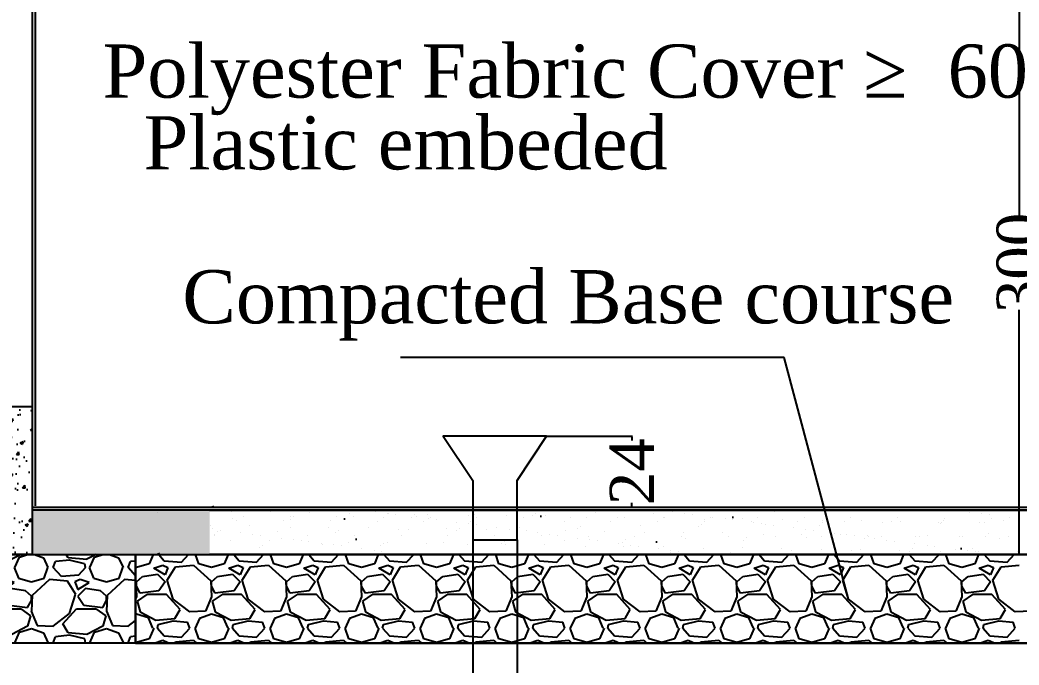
# Model space of a CAD drawing. Header units: centimetres. Extents: x 19229 to 51025, y 9487 to 24710.
# Drawn here: x 25664.7 to 26002.8, y 10791.5 to 11009.7 of the extents above; entities that cross this region are included whole.
import ezdxf

# ---------------------------------------------------------------- set-up
doc = ezdxf.new("R2010")
doc.units = ezdxf.units.CM
doc.layers.get('0').update_dxf_attribs({"linetype": 'CONTINUOUS'})
doc.layers.get('DEFPOINTS').update_dxf_attribs({"linetype": 'CONTINUOUS'})
doc.styles.add('style2', font='times.ttf', dxfattribs={"height": 15})
doc.styles.add('style3', font='times.ttf', dxfattribs={"height": 25})
doc.dimstyles.get("Standard").update_dxf_attribs({"dimtxt": 15, "dimasz": 0.18, "dimexe": 0.18, "dimexo": 0.0625, "dimgap": 0.09, "dimtad": 0, "dimdec": 0, "dimzin": 0, "dimdsep": 46, "dimtxsty": 'style2', "dimcen": 0.09, "dimadec": 0, "dimazin": 0, "dimtfac": 1, "dimtdec": 0, "dimtofl": 0, "dimtmove": 0, "dimatfit": 3, "dimfxl": 1, "dimtolj": 1, "dimtzin": 0, "dimarcsym": 0})
pattern_1 = [(37.5, (3570.38, 1228.156), (-1.60003, 48.941324), [0, -38.608, 0, -43.18, 0, -41.275]), (7.5, (3570.38, 1228.156), (44.95233, 71.68251), [0, -20.828, 0, -34.798, 0, -13.335]), (327.5, (3539.136, 1228.156), (79.09924, 0.14372), [0, -12.7, 0, -45.72, 0, -59.69]), (317.5, (3539.136, 1228.156), (76.35565, 22.29293), [0, -6.35, 0, -29.972, 0, -34.29])]

# ---------------------------------------------------------------- blocks, each defined once
blk = doc.blocks.new('*D49')
at = {"color": 0, "lineweight": -2, "transparency": 16777216}
for p, q in [((25842.98, 10868.91), (25871.96, 10868.91)), ((25871.78, 10868.73), (25871.78, 10867.45)), ((25842.98, 10844.91), (25871.96, 10844.91)), ((25871.78, 10845.09), (25871.78, 10846.36))]:
    blk.add_line(p, q, dxfattribs=at)
at = {"color": 0, "transparency": 16777216}
for points in [[(25871.75, 10868.73), (25871.81, 10868.73), (25871.78, 10868.91)], [(25871.75, 10845.09), (25871.81, 10845.09), (25871.78, 10844.91)]]:
    blk.add_solid(points, dxfattribs=at)
at = {"layer": 'DEFPOINTS', "color": 0, "transparency": 16777216}
for p in [(25842.92, 10868.91), (25842.92, 10844.91), (25871.78, 10844.91)]:
    blk.add_point(p, dxfattribs=at)
at = {"color": 0, "transparency": 16777216, "insert": (25871.78, 10856.91), "char_height": 15, "attachment_point": 5, "rotation": 90, "style": 'style2'}
blk.add_mtext('\\A1;24', dxfattribs=at)
blk = doc.blocks.new('*D54')
at = {"color": 0, "lineweight": -2, "ltscale": 20}
for p, q in [((26016.8, 11128.91), (26002.67, 11128.91)), ((26002.85, 11128.73), (26002.85, 10943.36)), ((26002.85, 10829.09), (26002.85, 10911.65)), ((25972.68, 10828.91), (26003.03, 10828.91))]:
    blk.add_line(p, q, dxfattribs=at)
at = {"color": 0, "ltscale": 20}
for points in [[(26002.82, 11128.73), (26002.88, 11128.73), (26002.85, 11128.91)], [(26002.82, 10829.09), (26002.88, 10829.09), (26002.85, 10828.91)]]:
    blk.add_solid(points, dxfattribs=at)
at = {"layer": 'DEFPOINTS', "color": 0, "ltscale": 20}
for p in [(26002.85, 11128.91), (26016.86, 11128.91), (25972.62, 10828.91)]:
    blk.add_point(p, dxfattribs=at)
at = {"color": 0, "ltscale": 20, "insert": (26002.85, 10927.51), "char_height": 15, "attachment_point": 5, "rotation": 90, "style": 'style2'}
blk.add_mtext('\\A1;300', dxfattribs=at)

msp = doc.modelspace()

# ---------------------------------------------------------------- hatches: boundary and pattern name
at = {"ltscale": 500}
h = msp.add_hatch(dxfattribs=at)
h.set_pattern_fill('CONCRETE_C', scale=1.5, pattern_type=2)
h.set_pattern_definition([(50, (5233.612, 994.315), (10.7589027, -0.941282), [1.125, -12.375]), (355, (5233.612, 994.315), (-2.08127, 11.282882), [0.9, -9.9]), (100.4514, (5234.509, 994.237), (8.6776407, 10.341593), [0.956103, -10.5171317]), (46.1842, (5233.612, 997.315), (16.008616, -2.482785), [1.6875, -18.5625]), (96.6356, (5234.946, 997.108), (14.019941, 14.611768), [1.434154, -15.775695]), (351.1842, (5233.612, 997.315), (14.019929, 14.611779), [1.35, -14.85]), (21, (5235.112, 996.565), (8.9536058, -6.0392834), [1.125, -12.375]), (326, (5235.112, 996.565), (3.64973, 10.8772507), [0.9, -9.9]), (71.4514, (5235.858, 996.062), (12.6033394, 4.8379575), [0.956103, -10.5171317]), (37.5, (5233.612, 994.3153), (0.1823978, 4.9934078), [0, -9.78, 0, -10.05, 0, -9.9375]), (7.5, (5233.612, 994.315), (3.946043, 5.9161757), [0, -5.73, 0, -9.555, 0, -3.7875]), (327.5, (5230.267, 994.3153), (8.00733654, -0.3383231), [0, -3.75, 0, -11.7, 0, -15.525]), (317.5, (5228.767, 994.315), (8.7477925, 1.5015747), [0, -4.875, 0, -7.77, 0, -11.025])])
h.paths.add_polyline_path([(25643.85, 10878.97), (25668.85, 10878.97), (25668.85, 10828.97), (25643.85, 10828.97)])
at = {"ltscale": 20}
h = msp.add_hatch(dxfattribs=at)
h.set_pattern_fill('AR-SAND', scale=0.2, style=0)
h.paths.add_polyline_path([(25668.83, 10828.97), (25728.83, 10828.97), (25728.83, 10843.91), (25668.83, 10843.91)])
h.paths.add_polyline_path([(26608.86, 10828.91), (26668.86, 10828.91), (26668.86, 10843.91), (26608.86, 10843.91)])
h = msp.add_hatch()
h.set_pattern_fill('AR-SAND')
h.set_pattern_definition(pattern_1)
h.paths.add_polyline_path([(25728.83, 10843.91), (26127.73, 10843.91), (26127.73, 10833.91), (26127.73, 10828.91), (25728.83, 10828.91)])
h = msp.add_hatch()
h.set_pattern_fill('AR-SAND')
h.set_pattern_definition(pattern_1)
h.paths.add_polyline_path([(25728.83, 10843.91), (26127.73, 10843.91), (26127.73, 10833.91), (26127.73, 10828.91), (25728.83, 10828.91)])
h = msp.add_hatch()
h.set_pattern_fill('GRAVEL')
h.set_pattern_definition([(228.0127875, (3588.6661, 105.5172), (-203.20000002, -228.59999999), [3.417214, -338.304836]), (184.969741, (3586.3801, 102.9772), (304.79999988, 25.400001447), [5.864047, -580.54049]), (132.510447, (3580.5381, 102.4692), (254.00000011, -279.3999999), [4.134815, -409.347228]), (267.273689, (3570.6321, 96.1192), (25.400000053, 508), [5.340045, -528.664374]), (292.833654, (3570.3781, 90.7852), (-127.00000001, 304.799999996), [5.236337, -518.398077]), (357.273689, (3572.4101, 85.9592), (-508, 25.400000053), [5.340045, -528.664374]), (37.6942405, (3577.7441, 85.7052), (-330.199999985, -254.00000002), [7.061937, -699.131153]), (72.2553284, (3583.3321, 90.0232), (177.800000048, 558.799999985), [6.667195, -660.052566]), (121.4295656, (3585.3641, 96.3732), (-203.20000003, 330.19999998), [5.35813, -530.455457]), (175.236358, (3582.57, 100.9452), (279.4, -25.40000004), [6.117133, -299.73937]), (222.3974378, (3576.4741, 101.4532), (-304.79999999, -279.40000001), [7.91078, -783.167725]), (138.814075, (3595.778, 95.8652), (-177.8, 152.40000001), [2.700045, -267.305658]), (171.4692344, (3593.7461, 97.6432), (330.20000001, -50.79999994), [5.13682, -508.54639]), (225, (3588.666, 98.405), (-4e-15, -25.4), [3.592093, -32.32893]), (203.19859, (3586.888, 101.4532), (127, 50.8), [1.934413, -191.506224]), (291.80141, (3585.11, 100.691), (-25.4, 76.2), [2.735656, -134.04753]), (30.963757, (3586.126, 98.151), (76.2, 50.8), [4.443197, -143.662982]), (161.56505, (3589.936, 100.437), (50.8, -25.4), [3.212871, -77.10898]), (16.3895403, (3570.3781, 100.6912), (254, 76.2), [4.50088, -445.588267]), (70.346176, (3574.6961, 101.9612), (-101.60000001, -279.4), [3.77599, -373.822157]), (293.19859, (3589.936, 105.5172), (-50.8, 127), [3.8688, -189.571836]), (343.61046, (3591.4601, 101.9612), (-254.000000005, 76.19999998), [4.50088, -445.588267]), (339.443955, (3570.378, 84.9432), (-127, 50.8), [4.340352, -212.677343]), (294.775141, (3574.4421, 83.4192), (-127.00000015, 279.39999993), [3.63672, -360.035934]), (66.80141, (3590.19, 80.1172), (50.8, 127), [3.8688, -189.571836]), (17.3540246, (3591.7141, 83.6732), (-330.19999999, -101.60000002), [4.257827, -421.52376]), (69.443955, (3577.744, 80.1172), (-50.8, -127), [2.170176, -214.84752]), (101.309932, (3588.666, 80.117), (-25.4, 101.6), [1.295146, -128.21995]), (165.963757, (3588.412, 81.387), (76.2, -25.4), [5.236337, -99.490546]), (186.009006, (3583.3321, 82.6572), (254, 25.40000001), [4.85267, -480.413649]), (303.690068, (3586.126, 95.865), (-25.4, 50.8), [3.66324, -87.917764]), (353.1572266, (3588.1581, 92.8172), (431.800000003, -50.799999977), [6.395568, -633.16009]), (60.945396, (3594.508, 92.0552), (-101.6, -177.8), [2.615082, -258.893923]), (90, (3595.778, 94.34), (-25.4, 25.4), [1.524, -23.876]), (120.256437, (3582.8241, 83.4192), (101.59999999, -177.80000001), [3.52867, -349.339408]), (48.0127875, (3581.0461, 86.4672), (203.20000002, 228.59999999), [6.83443, -334.887622]), (0, (3585.618, 91.547), (25.4, 25.4), [6.604, -18.796]), (325.3048465, (3592.2221, 91.5472), (254.0000001, -177.79999986), [4.016096, -397.593167]), (254.054604, (3595.524, 89.2612), (-25.4, -101.6), [3.69829, -181.2165]), (207.6459754, (3594.5081, 85.7052), (-482.60000002, -253.999999966), [6.02145, -596.124644]), (175.4260787, (3589.1741, 82.9112), (-330.2, 25.4), [6.370295, -630.658465])])
h.paths.add_polyline_path([(25603.83, 10828.91), (25703.83, 10828.91), (25703.83, 10798.91), (25603.83, 10798.91)])

# ---------------------------------------------------------------- linework, layer by layer
at = {"color": 7}
for p, q in [((25668.83, 11163.11), (25668.83, 10828.91)), ((25669.83, 11163.13), (25669.83, 10845.41)), ((25668.83, 10844.91), (26168.85, 10844.91)), ((25711.31, 10844.76), (25711.31, 10844.76)), ((26168.85, 10843.91), (25668.83, 10843.91)), ((25711.37, 10843.15), (25711.37, 10843.15)), ((25728.83, 10843.91), (26168.85, 10843.91)), ((25728.83, 10843.91), (26168.85, 10843.91)), ((25736.34, 10843.29), (25736.34, 10843.29)), ((25736.57, 10841.21), (25736.57, 10841.21)), ((25740.26, 10841.68), (25740.26, 10841.68)), ((25749.33, 10843.35), (25749.33, 10843.35)), ((25756.08, 10841.65), (25756.08, 10841.65)), ((25756.26, 10840.81), (25756.26, 10840.81)), ((25757.19, 10841.66), (25757.19, 10841.66)), ((25762.63, 10843.19), (25762.63, 10843.19)), ((25771.9, 10841.62), (25771.9, 10841.62)), ((25776.35, 10842.69), (25776.35, 10842.69)), ((25777.52, 10841.84), (25777.52, 10841.84)), ((25785.11, 10843.42), (25785.11, 10843.42)), ((25787.72, 10841.59), (25787.72, 10841.59)), ((25789.24, 10842.87), (25789.24, 10842.87)), ((25789.35, 10842.75), (25789.35, 10842.75)), ((25791.88, 10842.52), (25791.88, 10842.52)), ((25797.21, 10841.43), (25797.21, 10841.43)), ((25798.15, 10842.29), (25798.15, 10842.29)), ((25798.78, 10841.62), (25798.78, 10841.62)), ((25802.64, 10842.58), (25802.64, 10842.58)), ((25802.91, 10841.07), (25802.91, 10841.07)), ((25803.54, 10841.56), (25803.54, 10841.56)), ((25805.56, 10840.72), (25805.56, 10840.72)), ((25816.36, 10842.09), (25816.36, 10842.09)), ((25818.47, 10842.46), (25818.47, 10842.46)), ((25819.36, 10841.54), (25819.36, 10841.54)), ((25829.36, 10842.15), (25829.36, 10842.15)), ((25835.18, 10841.51), (25835.18, 10841.51)), ((25838.16, 10842.05), (25838.16, 10842.05)), ((25839.1, 10842.91), (25839.1, 10842.91)), ((25842.66, 10841.98), (25842.66, 10841.98)), ((25851, 10841.48), (25851, 10841.48)), ((25856.38, 10841.49), (25856.38, 10841.49)), ((25859.43, 10843.09), (25859.43, 10843.09)), ((25866.82, 10841.45), (25866.82, 10841.45)), ((25869.37, 10841.55), (25869.37, 10841.55)), ((25879.12, 10842.68), (25879.12, 10842.68)), ((25880.06, 10843.53), (25880.06, 10843.53)), ((25882.64, 10841.42), (25882.64, 10841.42)), ((25882.67, 10841.38), (25882.67, 10841.38)), ((25885.51, 10843.35), (25885.51, 10843.35)), ((25889.64, 10842.81), (25889.64, 10842.81)), ((25892.29, 10842.46), (25892.29, 10842.46)), ((25896.39, 10840.89), (25896.39, 10840.89)), ((25898.46, 10841.39), (25898.46, 10841.39)), ((25899.19, 10841.55), (25899.19, 10841.55)), ((25900.38, 10843.71), (25900.38, 10843.71)), ((25903.32, 10841.01), (25903.32, 10841.01)), ((25905.96, 10840.66), (25905.96, 10840.66)), ((25909.38, 10840.95), (25909.38, 10840.95)), ((25914.28, 10841.36), (25914.28, 10841.36)), ((25920.07, 10843.3), (25920.07, 10843.3)), ((25922.68, 10840.78), (25922.68, 10840.78)), ((25930.1, 10841.33), (25930.1, 10841.33)), ((25945.92, 10841.31), (25945.92, 10841.31)), ((25961.74, 10841.28), (25961.74, 10841.28)), ((25977.56, 10841.25), (25977.56, 10841.25)), ((25985.91, 10843.28), (25985.91, 10843.28)), ((25990.04, 10842.74), (25990.04, 10842.74)), ((25992.69, 10842.39), (25992.69, 10842.39)), ((25993.38, 10841.22), (25993.38, 10841.22)), ((25999.59, 10841.48), (25999.59, 10841.48)), ((25729.17, 10838.76), (25729.17, 10838.76)), ((25729.86, 10837.54), (25729.86, 10837.54)), ((25732.5, 10837.19), (25732.5, 10837.19)), ((25738.12, 10840.31), (25738.12, 10840.31)), ((25742.46, 10838.59), (25742.46, 10838.59)), ((25753.94, 10840.29), (25753.94, 10840.29)), ((25756.18, 10838.1), (25756.18, 10838.1)), ((25769.18, 10838.16), (25769.18, 10838.16)), ((25769.76, 10840.26), (25769.76, 10840.26)), ((25772.46, 10837.2), (25772.46, 10837.2)), ((25782.48, 10837.99), (25782.48, 10837.99)), ((25785.58, 10840.23), (25785.58, 10840.23)), ((25792.79, 10837.38), (25792.79, 10837.38)), ((25796.2, 10837.5), (25796.2, 10837.5)), ((25801.4, 10840.2), (25801.4, 10840.2)), ((25809.19, 10837.56), (25809.19, 10837.56)), ((25812.46, 10839.82), (25812.46, 10839.82)), ((25813.42, 10837.83), (25813.42, 10837.83)), ((25816.59, 10839.27), (25816.59, 10839.27)), ((25817.22, 10840.17), (25817.22, 10840.17)), ((25819.23, 10838.92), (25819.23, 10838.92)), ((25822.49, 10837.39), (25822.49, 10837.39)), ((25826.13, 10838.01), (25826.13, 10838.01)), ((25830.26, 10837.47), (25830.26, 10837.47)), ((25833.04, 10840.14), (25833.04, 10840.14)), ((25833.75, 10838), (25833.75, 10838)), ((25848.86, 10840.11), (25848.86, 10840.11)), ((25853.44, 10837.59), (25853.44, 10837.59)), ((25854.37, 10838.45), (25854.37, 10838.45)), ((25864.68, 10840.08), (25864.68, 10840.08)), ((25874.7, 10838.63), (25874.7, 10838.63)), ((25880.5, 10840.06), (25880.5, 10840.06)), ((25894.39, 10838.22), (25894.39, 10838.22)), ((25895.33, 10839.08), (25895.33, 10839.08)), ((25896.31, 10840.03), (25896.31, 10840.03)), ((25912.13, 10840), (25912.13, 10840)), ((25912.86, 10839.75), (25912.86, 10839.75)), ((25915.65, 10839.25), (25915.65, 10839.25)), ((25916.99, 10839.21), (25916.99, 10839.21)), ((25919.63, 10838.86), (25919.63, 10838.86)), ((25926.53, 10837.95), (25926.53, 10837.95)), ((25927.95, 10839.97), (25927.95, 10839.97)), ((25930.66, 10837.41), (25930.66, 10837.41)), ((25935.34, 10838.84), (25935.34, 10838.84)), ((25936.28, 10839.7), (25936.28, 10839.7)), ((25936.4, 10840.28), (25936.4, 10840.28)), ((25943.77, 10839.94), (25943.77, 10839.94)), ((25949.4, 10840.35), (25949.4, 10840.35)), ((25956.61, 10839.87), (25956.61, 10839.87)), ((25959.59, 10839.91), (25959.59, 10839.91)), ((25962.69, 10840.18), (25962.69, 10840.18)), ((25975.41, 10839.88), (25975.41, 10839.88)), ((25976.3, 10839.47), (25976.3, 10839.47)), ((25976.42, 10839.68), (25976.42, 10839.68)), ((25977.24, 10840.32), (25977.24, 10840.32)), ((25989.41, 10839.75), (25989.41, 10839.75)), ((25991.23, 10839.85), (25991.23, 10839.85)), ((25997.56, 10840.5), (25997.56, 10840.5)), ((26002.71, 10839.58), (26002.71, 10839.58)), ((25730.4, 10835.4), (25730.4, 10835.4)), ((25730.57, 10835.72), (25730.57, 10835.72)), ((25731.51, 10836.58), (25731.51, 10836.58)), ((25739.4, 10836.28), (25739.4, 10836.28)), ((25743.53, 10835.74), (25743.53, 10835.74)), ((25746.18, 10835.39), (25746.18, 10835.39)), ((25746.22, 10835.37), (25746.22, 10835.37)), ((25751.84, 10836.76), (25751.84, 10836.76)), ((25753.08, 10834.48), (25753.08, 10834.48)), ((25757.21, 10833.94), (25757.21, 10833.94)), ((25762.04, 10835.34), (25762.04, 10835.34)), ((25771.53, 10836.35), (25771.53, 10836.35)), ((25777.86, 10835.32), (25777.86, 10835.32)), ((25793.68, 10835.29), (25793.68, 10835.29)), ((25809.5, 10835.26), (25809.5, 10835.26)), ((25812.48, 10836.97), (25812.48, 10836.97)), ((25817.92, 10833.91), (25817.92, 10778.91)), ((25825.32, 10835.23), (25825.32, 10835.23)), ((25832.91, 10837.12), (25832.91, 10837.12)), ((25832.92, 10833.91), (25832.92, 10763.91)), ((25836.21, 10836.89), (25836.21, 10836.89)), ((25839.81, 10836.21), (25839.81, 10836.21)), ((25841.14, 10835.2), (25841.14, 10835.2)), ((25843.94, 10835.67), (25843.94, 10835.67)), ((25846.58, 10835.32), (25846.58, 10835.32)), ((25849.2, 10836.96), (25849.2, 10836.96)), ((25853.48, 10834.41), (25853.48, 10834.41)), ((25856.96, 10835.17), (25856.96, 10835.17)), ((25857.61, 10833.87), (25857.61, 10833.87)), ((25862.5, 10836.79), (25862.5, 10836.79)), ((25869.64, 10833.99), (25869.64, 10833.99)), ((25872.78, 10835.14), (25872.78, 10835.14)), ((25876.22, 10836.29), (25876.22, 10836.29)), ((25888.6, 10835.11), (25888.6, 10835.11)), ((25889.22, 10836.36), (25889.22, 10836.36)), ((25889.97, 10834.17), (25889.97, 10834.17)), ((25902.52, 10836.19), (25902.52, 10836.19)), ((25904.42, 10835.09), (25904.42, 10835.09)), ((25910.6, 10834.62), (25910.6, 10834.62)), ((25916.24, 10835.69), (25916.24, 10835.69)), ((25920.24, 10835.06), (25920.24, 10835.06)), ((25929.23, 10835.75), (25929.23, 10835.75)), ((25930.93, 10834.79), (25930.93, 10834.79)), ((25933.31, 10837.06), (25933.31, 10837.06)), ((25936.06, 10835.03), (25936.06, 10835.03)), ((25940.21, 10836.15), (25940.21, 10836.15)), ((25942.53, 10835.58), (25942.53, 10835.58)), ((25944.34, 10835.61), (25944.34, 10835.61)), ((25946.98, 10835.26), (25946.98, 10835.26)), ((25950.62, 10834.38), (25950.62, 10834.38)), ((25951.55, 10835.24), (25951.55, 10835.24)), ((25951.88, 10835), (25951.88, 10835)), ((25953.88, 10834.35), (25953.88, 10834.35)), ((25956.25, 10835.09), (25956.25, 10835.09)), ((25958.01, 10833.81), (25958.01, 10833.81)), ((25967.7, 10834.97), (25967.7, 10834.97)), ((25969.24, 10835.15), (25969.24, 10835.15)), ((25971.88, 10835.42), (25971.88, 10835.42)), ((25982.54, 10834.98), (25982.54, 10834.98)), ((25983.52, 10834.94), (25983.52, 10834.94)), ((25991.57, 10835.01), (25991.57, 10835.01)), ((25992.51, 10835.86), (25992.51, 10835.86)), ((25996.26, 10834.49), (25996.26, 10834.49)), ((25999.34, 10834.91), (25999.34, 10834.91)), ((25736.02, 10833.5), (25736.02, 10833.5)), ((25745.84, 10831.26), (25745.84, 10831.26)), ((25746.78, 10832.12), (25746.78, 10832.12)), ((25749.01, 10833.57), (25749.01, 10833.57)), ((25759.85, 10833.59), (25759.85, 10833.59)), ((25762.31, 10833.4), (25762.31, 10833.4)), ((25766.75, 10832.68), (25766.75, 10832.68)), ((25767.11, 10832.3), (25767.11, 10832.3)), ((25770.88, 10832.14), (25770.88, 10832.14)), ((25773.52, 10831.79), (25773.52, 10831.79)), ((25776.03, 10832.9), (25776.03, 10832.9)), ((25780.42, 10830.88), (25780.42, 10830.88)), ((25786.8, 10831.89), (25786.8, 10831.89)), ((25787.73, 10832.75), (25787.73, 10832.75)), ((25789.03, 10832.97), (25789.03, 10832.97)), ((25802.32, 10832.8), (25802.32, 10832.8)), ((25808.06, 10832.92), (25808.06, 10832.92)), ((25816.04, 10832.3), (25816.04, 10832.3)), ((25827.75, 10832.51), (25827.75, 10832.51)), ((25828.69, 10833.37), (25828.69, 10833.37)), ((25829.04, 10832.36), (25829.04, 10832.36)), ((25842.34, 10832.19), (25842.34, 10832.19)), ((25849.02, 10833.54), (25849.02, 10833.54)), ((25856.06, 10831.7), (25856.06, 10831.7)), ((25860.25, 10833.52), (25860.25, 10833.52)), ((25867.15, 10832.61), (25867.15, 10832.61)), ((25868.71, 10833.14), (25868.71, 10833.14)), ((25869.05, 10831.76), (25869.05, 10831.76)), ((25871.28, 10832.07), (25871.28, 10832.07)), ((25873.93, 10831.72), (25873.93, 10831.72)), ((25880.83, 10830.81), (25880.83, 10830.81)), ((25882.35, 10831.59), (25882.35, 10831.59)), ((25896.07, 10831.1), (25896.07, 10831.1)), ((25909.06, 10831.16), (25909.06, 10831.16)), ((25909.66, 10833.76), (25909.66, 10833.76)), ((25922.36, 10830.99), (25922.36, 10830.99)), ((25936.08, 10830.5), (25936.08, 10830.5)), ((25949.08, 10830.56), (25949.08, 10830.56)), ((25960.66, 10833.46), (25960.66, 10833.46)), ((25966.82, 10830.78), (25966.82, 10830.78)), ((25967.56, 10832.55), (25967.56, 10832.55)), ((25971.69, 10832), (25971.69, 10832)), ((25974.33, 10831.66), (25974.33, 10831.66)), ((25981.23, 10830.75), (25981.23, 10830.75)), ((25987.15, 10830.96), (25987.15, 10830.96)), ((25703.83, 10828.91), (26168.85, 10828.91)), ((25703.83, 10828.91), (25703.83, 10798.91)), ((25709.76, 10828.91), (25708.43, 10825.8)), ((25711.52, 10828.91), (25711.6, 10829.36)), ((25711.94, 10828.91), (25711.56, 10829.36)), ((25711.63, 10828.91), (25713.51, 10826.82)), ((25719.35, 10826.31), (25721.74, 10828.91)), ((25725.2, 10825.8), (25724.09, 10828.91)), ((25724.46, 10828.94), (25724.46, 10828.94)), ((26168.85, 10828.91), (25728.83, 10828.91)), ((25728.83, 10828.91), (26168.85, 10828.91)), ((25728.85, 10828.97), (25728.85, 10828.97)), ((25735.16, 10828.91), (25733.83, 10825.8)), ((25736.16, 10828.96), (25736.16, 10828.96)), ((25737.03, 10828.91), (25738.91, 10826.82)), ((25744.75, 10826.31), (25747.14, 10828.91)), ((25750.6, 10825.8), (25749.49, 10828.91)), ((25751.98, 10828.93), (25751.98, 10828.93)), ((25760.56, 10828.91), (25759.23, 10825.8)), ((25762.43, 10828.91), (25764.31, 10826.82)), ((25770.15, 10826.31), (25772.54, 10828.91)), ((25776, 10825.8), (25774.89, 10828.91)), ((25784.55, 10830.34), (25784.55, 10830.34)), ((25785.96, 10828.91), (25784.63, 10825.8)), ((25787.2, 10829.99), (25787.2, 10829.99)), ((25787.83, 10828.91), (25789.71, 10826.82)), ((25794.1, 10829.08), (25794.1, 10829.08)), ((25795.55, 10826.31), (25797.94, 10828.91)), ((25801.4, 10825.8), (25800.29, 10828.91)), ((25811.36, 10828.91), (25810.03, 10825.8)), ((25813.23, 10828.91), (25815.11, 10826.82)), ((25820.95, 10826.31), (25823.34, 10828.91)), ((25826.8, 10825.8), (25825.69, 10828.91)), ((25836.76, 10828.91), (25835.43, 10825.8)), ((25838.63, 10828.91), (25840.51, 10826.82)), ((25843.96, 10828.91), (25843.96, 10828.91)), ((25846.35, 10826.31), (25848.74, 10828.91)), ((25852.2, 10825.8), (25851.09, 10828.91)), ((25862.16, 10828.91), (25860.83, 10825.8)), ((25864.03, 10828.91), (25865.91, 10826.82)), ((25864.29, 10829.09), (25864.29, 10829.09)), ((25871.75, 10826.31), (25874.14, 10828.91)), ((25877.6, 10825.8), (25876.49, 10828.91)), ((25884.91, 10829.53), (25884.91, 10829.53)), ((25884.96, 10830.27), (25884.96, 10830.27)), ((25887.56, 10828.91), (25886.23, 10825.8)), ((25887.6, 10829.92), (25887.6, 10829.92)), ((25889.43, 10828.91), (25891.31, 10826.82)), ((25894.5, 10829.01), (25894.5, 10829.01)), ((25897.15, 10826.31), (25899.54, 10828.91)), ((25903, 10825.8), (25901.89, 10828.91)), ((25905.24, 10829.71), (25905.24, 10829.71)), ((25912.96, 10828.91), (25911.63, 10825.8)), ((25914.83, 10828.91), (25916.71, 10826.82)), ((25922.55, 10826.31), (25924.94, 10828.91)), ((25924.93, 10829.3), (25924.93, 10829.3)), ((25925.87, 10830.16), (25925.87, 10830.16)), ((25928.4, 10825.8), (25927.29, 10828.91)), ((25938.36, 10828.91), (25937.03, 10825.8)), ((25940.23, 10828.91), (25942.11, 10826.82)), ((25946.2, 10830.33), (25946.2, 10830.33)), ((25947.95, 10826.31), (25950.34, 10828.91)), ((25953.8, 10825.8), (25952.69, 10828.91)), ((25962.37, 10830.39), (25962.37, 10830.39)), ((25963.76, 10828.91), (25962.43, 10825.8)), ((25965.63, 10828.91), (25967.51, 10826.82)), ((25965.89, 10829.92), (25965.89, 10829.92)), ((25973.35, 10826.31), (25975.74, 10828.91)), ((25976.1, 10829.89), (25976.1, 10829.89)), ((25979.2, 10825.8), (25978.09, 10828.91)), ((25985.36, 10830.2), (25985.36, 10830.2)), ((25989.16, 10828.91), (25987.83, 10825.8)), ((25988.01, 10829.86), (25988.01, 10829.86)), ((25989.09, 10829.96), (25989.09, 10829.96)), ((25991.03, 10828.91), (25992.91, 10826.82)), ((25994.91, 10828.95), (25994.91, 10828.95)), ((25998.75, 10826.31), (26001.14, 10828.91)), ((26002.39, 10829.79), (26002.39, 10829.79)), ((25704.11, 10824.53), (25703.83, 10824.61)), ((25708.43, 10825.8), (25704.11, 10824.53)), ((25709.96, 10824.28), (25713, 10825.29)), ((25713.77, 10821.99), (25709.96, 10824.28)), ((25713, 10825.29), (25714.78, 10824.53)), ((25713.51, 10826.82), (25719.35, 10826.31)), ((25714.78, 10824.53), (25713.77, 10821.99)), ((25714.53, 10820.21), (25717.32, 10824.78)), ((25717.32, 10824.78), (25723.42, 10825.29)), ((25723.42, 10825.29), (25729.26, 10819.96)), ((25729.51, 10824.53), (25725.2, 10825.8)), ((25733.83, 10825.8), (25729.51, 10824.53)), ((25735.36, 10824.28), (25738.4, 10825.29)), ((25739.17, 10821.99), (25735.36, 10824.28)), ((25738.4, 10825.29), (25740.18, 10824.53)), ((25738.91, 10826.82), (25744.75, 10826.31)), ((25740.18, 10824.53), (25739.17, 10821.99)), ((25739.93, 10820.21), (25742.72, 10824.78)), ((25742.72, 10824.78), (25748.82, 10825.29)), ((25748.82, 10825.29), (25754.66, 10819.96)), ((25754.91, 10824.53), (25750.6, 10825.8)), ((25759.23, 10825.8), (25754.91, 10824.53)), ((25760.76, 10824.28), (25763.8, 10825.29)), ((25764.57, 10821.99), (25760.76, 10824.28)), ((25763.8, 10825.29), (25765.58, 10824.53)), ((25764.31, 10826.82), (25770.15, 10826.31)), ((25765.58, 10824.53), (25764.57, 10821.99)), ((25765.33, 10820.21), (25768.12, 10824.78)), ((25768.12, 10824.78), (25774.22, 10825.29)), ((25774.22, 10825.29), (25780.06, 10819.96)), ((25780.31, 10824.53), (25776, 10825.8)), ((25784.63, 10825.8), (25780.31, 10824.53)), ((25786.16, 10824.28), (25789.2, 10825.29)), ((25789.97, 10821.99), (25786.16, 10824.28)), ((25789.2, 10825.29), (25790.98, 10824.53)), ((25789.71, 10826.82), (25795.55, 10826.31)), ((25790.98, 10824.53), (25789.97, 10821.99)), ((25790.73, 10820.21), (25793.52, 10824.78)), ((25793.52, 10824.78), (25799.62, 10825.29)), ((25799.62, 10825.29), (25805.46, 10819.96)), ((25805.71, 10824.53), (25801.4, 10825.8)), ((25810.03, 10825.8), (25805.71, 10824.53)), ((25811.56, 10824.28), (25814.6, 10825.29)), ((25815.37, 10821.99), (25811.56, 10824.28)), ((25814.6, 10825.29), (25816.38, 10824.53)), ((25815.11, 10826.82), (25820.95, 10826.31)), ((25816.38, 10824.53), (25815.37, 10821.99)), ((25816.13, 10820.21), (25818.92, 10824.78)), ((25818.92, 10824.78), (25825.02, 10825.29)), ((25825.02, 10825.29), (25830.86, 10819.96)), ((25831.11, 10824.53), (25826.8, 10825.8)), ((25835.43, 10825.8), (25831.11, 10824.53)), ((25836.96, 10824.28), (25840, 10825.29)), ((25840.77, 10821.99), (25836.96, 10824.28)), ((25840, 10825.29), (25841.78, 10824.53)), ((25840.51, 10826.82), (25846.35, 10826.31)), ((25841.78, 10824.53), (25840.77, 10821.99)), ((25841.53, 10820.21), (25844.32, 10824.78)), ((25844.32, 10824.78), (25850.42, 10825.29)), ((25850.42, 10825.29), (25856.26, 10819.96)), ((25856.51, 10824.53), (25852.2, 10825.8)), ((25860.83, 10825.8), (25856.51, 10824.53)), ((25862.36, 10824.28), (25865.4, 10825.29)), ((25866.17, 10821.99), (25862.36, 10824.28)), ((25865.4, 10825.29), (25867.18, 10824.53)), ((25865.91, 10826.82), (25871.75, 10826.31)), ((25867.18, 10824.53), (25866.17, 10821.99)), ((25866.93, 10820.21), (25869.72, 10824.78)), ((25869.72, 10824.78), (25875.82, 10825.29)), ((25875.82, 10825.29), (25881.66, 10819.96)), ((25881.91, 10824.53), (25877.6, 10825.8)), ((25886.23, 10825.8), (25881.91, 10824.53)), ((25887.76, 10824.28), (25890.8, 10825.29)), ((25891.57, 10821.99), (25887.76, 10824.28)), ((25890.8, 10825.29), (25892.58, 10824.53)), ((25891.31, 10826.82), (25897.15, 10826.31)), ((25892.58, 10824.53), (25891.57, 10821.99)), ((25892.33, 10820.21), (25895.12, 10824.78)), ((25895.12, 10824.78), (25901.22, 10825.29)), ((25901.22, 10825.29), (25907.06, 10819.96)), ((25907.31, 10824.53), (25903, 10825.8)), ((25911.63, 10825.8), (25907.31, 10824.53)), ((25913.16, 10824.28), (25916.2, 10825.29)), ((25916.97, 10821.99), (25913.16, 10824.28)), ((25916.2, 10825.29), (25917.98, 10824.53)), ((25916.71, 10826.82), (25922.55, 10826.31)), ((25917.98, 10824.53), (25916.97, 10821.99)), ((25917.73, 10820.21), (25920.52, 10824.78)), ((25920.52, 10824.78), (25926.62, 10825.29)), ((25926.62, 10825.29), (25932.46, 10819.96)), ((25932.71, 10824.53), (25928.4, 10825.8)), ((25937.03, 10825.8), (25932.71, 10824.53)), ((25938.56, 10824.28), (25941.6, 10825.29)), ((25942.37, 10821.99), (25938.56, 10824.28)), ((25941.6, 10825.29), (25943.38, 10824.53)), ((25942.11, 10826.82), (25947.95, 10826.31)), ((25943.38, 10824.53), (25942.37, 10821.99)), ((25943.13, 10820.21), (25945.92, 10824.78)), ((25945.92, 10824.78), (25952.02, 10825.29)), ((25952.02, 10825.29), (25957.86, 10819.96)), ((25958.11, 10824.53), (25953.8, 10825.8)), ((25962.43, 10825.8), (25958.11, 10824.53)), ((25963.96, 10824.28), (25967, 10825.29)), ((25967.77, 10821.99), (25963.96, 10824.28)), ((25967, 10825.29), (25968.78, 10824.53)), ((25967.51, 10826.82), (25973.35, 10826.31)), ((25968.78, 10824.53), (25967.77, 10821.99)), ((25968.53, 10820.21), (25971.32, 10824.78)), ((25971.32, 10824.78), (25977.42, 10825.29)), ((25977.42, 10825.29), (25983.26, 10819.96)), ((25983.51, 10824.53), (25979.2, 10825.8)), ((25987.83, 10825.8), (25983.51, 10824.53)), ((25989.36, 10824.28), (25992.4, 10825.29)), ((25993.17, 10821.99), (25989.36, 10824.28)), ((25992.4, 10825.29), (25994.18, 10824.53)), ((25992.91, 10826.82), (25998.75, 10826.31)), ((25994.18, 10824.53), (25993.17, 10821.99)), ((25993.93, 10820.21), (25996.72, 10824.78)), ((25996.72, 10824.78), (26002.82, 10825.29)), ((25704.11, 10819.7), (25706.15, 10821.48)), ((25706.15, 10821.48), (25711.23, 10822.24)), ((25711.23, 10822.24), (25713.77, 10819.7)), ((25729.51, 10819.7), (25731.55, 10821.48)), ((25731.55, 10821.48), (25736.63, 10822.24)), ((25736.63, 10822.24), (25739.17, 10819.7)), ((25754.91, 10819.7), (25756.95, 10821.48)), ((25756.95, 10821.48), (25762.03, 10822.24)), ((25762.03, 10822.24), (25764.57, 10819.7)), ((25780.31, 10819.7), (25782.35, 10821.48)), ((25782.35, 10821.48), (25787.43, 10822.24)), ((25787.43, 10822.24), (25789.97, 10819.7)), ((25805.71, 10819.7), (25807.75, 10821.48)), ((25807.75, 10821.48), (25812.83, 10822.24)), ((25812.83, 10822.24), (25815.37, 10819.7)), ((25831.11, 10819.7), (25833.15, 10821.48)), ((25833.15, 10821.48), (25838.23, 10822.24)), ((25838.23, 10822.24), (25840.77, 10819.7)), ((25856.51, 10819.7), (25858.55, 10821.48)), ((25858.55, 10821.48), (25863.63, 10822.24)), ((25863.63, 10822.24), (25866.17, 10819.7)), ((25881.91, 10819.7), (25883.95, 10821.48)), ((25883.95, 10821.48), (25889.03, 10822.24)), ((25889.03, 10822.24), (25891.57, 10819.7)), ((25907.31, 10819.7), (25909.35, 10821.48)), ((25909.35, 10821.48), (25914.43, 10822.24)), ((25914.43, 10822.24), (25916.97, 10819.7)), ((25932.71, 10819.7), (25934.75, 10821.48)), ((25934.75, 10821.48), (25939.83, 10822.24)), ((25939.83, 10822.24), (25942.37, 10819.7)), ((25958.11, 10819.7), (25960.15, 10821.48)), ((25960.15, 10821.48), (25965.23, 10822.24)), ((25965.23, 10822.24), (25967.77, 10819.7)), ((25983.51, 10819.7), (25985.55, 10821.48)), ((25985.55, 10821.48), (25990.63, 10822.24)), ((25990.63, 10822.24), (25993.17, 10819.7)), ((25703.83, 10819.98), (25703.86, 10819.96)), ((25703.86, 10819.96), (25704.11, 10814.62)), ((25704.11, 10818.18), (25704.11, 10819.7)), ((25705.38, 10815.89), (25704.11, 10818.18)), ((25713.77, 10819.7), (25711.73, 10816.66)), ((25716.56, 10813.86), (25714.53, 10820.21)), ((25729.26, 10819.96), (25729.51, 10814.62)), ((25729.51, 10818.18), (25729.51, 10819.7)), ((25730.78, 10815.89), (25729.51, 10818.18)), ((25739.17, 10819.7), (25737.13, 10816.66)), ((25741.96, 10813.86), (25739.93, 10820.21)), ((25754.66, 10819.96), (25754.91, 10814.62)), ((25754.91, 10818.18), (25754.91, 10819.7)), ((25756.18, 10815.89), (25754.91, 10818.18)), ((25764.57, 10819.7), (25762.53, 10816.66)), ((25767.36, 10813.86), (25765.33, 10820.21)), ((25780.06, 10819.96), (25780.31, 10814.62)), ((25780.31, 10818.18), (25780.31, 10819.7)), ((25781.58, 10815.89), (25780.31, 10818.18)), ((25789.97, 10819.7), (25787.93, 10816.66)), ((25792.76, 10813.86), (25790.73, 10820.21)), ((25805.46, 10819.96), (25805.71, 10814.62)), ((25805.71, 10818.18), (25805.71, 10819.7)), ((25806.98, 10815.89), (25805.71, 10818.18)), ((25815.37, 10819.7), (25813.33, 10816.66)), ((25818.16, 10813.86), (25816.13, 10820.21)), ((25830.86, 10819.96), (25831.11, 10814.62)), ((25831.11, 10818.18), (25831.11, 10819.7)), ((25832.38, 10815.89), (25831.11, 10818.18)), ((25840.77, 10819.7), (25838.73, 10816.66)), ((25843.56, 10813.86), (25841.53, 10820.21)), ((25856.26, 10819.96), (25856.51, 10814.62)), ((25856.51, 10818.18), (25856.51, 10819.7)), ((25857.78, 10815.89), (25856.51, 10818.18)), ((25866.17, 10819.7), (25864.13, 10816.66)), ((25868.96, 10813.86), (25866.93, 10820.21)), ((25881.66, 10819.96), (25881.91, 10814.62)), ((25881.91, 10818.18), (25881.91, 10819.7)), ((25883.18, 10815.89), (25881.91, 10818.18)), ((25891.57, 10819.7), (25889.53, 10816.66)), ((25894.36, 10813.86), (25892.33, 10820.21)), ((25907.06, 10819.96), (25907.31, 10814.62)), ((25907.31, 10818.18), (25907.31, 10819.7)), ((25908.58, 10815.89), (25907.31, 10818.18)), ((25916.97, 10819.7), (25914.93, 10816.66)), ((25919.76, 10813.86), (25917.73, 10820.21)), ((25932.46, 10819.96), (25932.71, 10814.62)), ((25932.71, 10818.18), (25932.71, 10819.7)), ((25933.98, 10815.89), (25932.71, 10818.18)), ((25942.37, 10819.7), (25940.33, 10816.66)), ((25945.16, 10813.86), (25943.13, 10820.21)), ((25957.86, 10819.96), (25958.11, 10814.62)), ((25958.11, 10818.18), (25958.11, 10819.7)), ((25959.38, 10815.89), (25958.11, 10818.18)), ((25967.77, 10819.7), (25965.73, 10816.66)), ((25970.56, 10813.86), (25968.53, 10820.21)), ((25983.26, 10819.96), (25983.51, 10814.62)), ((25983.51, 10818.18), (25983.51, 10819.7)), ((25984.78, 10815.89), (25983.51, 10818.18)), ((25993.17, 10819.7), (25991.13, 10816.66)), ((25995.96, 10813.86), (25993.93, 10820.21)), ((25704.11, 10814.62), (25703.83, 10813.96)), ((25707.67, 10815.39), (25704.37, 10813.1)), ((25711.73, 10816.66), (25705.38, 10815.89)), ((25714.27, 10815.39), (25707.67, 10815.39)), ((25718.85, 10810.31), (25714.27, 10815.39)), ((25722.15, 10809.54), (25716.56, 10813.86)), ((25729.51, 10814.62), (25727.48, 10809.8)), ((25733.07, 10815.39), (25729.77, 10813.1)), ((25737.13, 10816.66), (25730.78, 10815.89)), ((25739.67, 10815.39), (25733.07, 10815.39)), ((25744.25, 10810.31), (25739.67, 10815.39)), ((25747.55, 10809.54), (25741.96, 10813.86)), ((25754.91, 10814.62), (25752.88, 10809.8)), ((25758.47, 10815.39), (25755.17, 10813.1)), ((25762.53, 10816.66), (25756.18, 10815.89)), ((25765.07, 10815.39), (25758.47, 10815.39)), ((25769.65, 10810.31), (25765.07, 10815.39)), ((25772.95, 10809.54), (25767.36, 10813.86)), ((25780.31, 10814.62), (25778.28, 10809.8)), ((25783.87, 10815.39), (25780.57, 10813.1)), ((25787.93, 10816.66), (25781.58, 10815.89)), ((25790.47, 10815.39), (25783.87, 10815.39)), ((25795.05, 10810.31), (25790.47, 10815.39)), ((25798.35, 10809.54), (25792.76, 10813.86)), ((25805.71, 10814.62), (25803.68, 10809.8)), ((25809.27, 10815.39), (25805.97, 10813.1)), ((25813.33, 10816.66), (25806.98, 10815.89)), ((25815.87, 10815.39), (25809.27, 10815.39)), ((25820.45, 10810.31), (25815.87, 10815.39)), ((25823.75, 10809.54), (25818.16, 10813.86)), ((25831.11, 10814.62), (25829.08, 10809.8)), ((25834.67, 10815.39), (25831.37, 10813.1)), ((25838.73, 10816.66), (25832.38, 10815.89)), ((25841.27, 10815.39), (25834.67, 10815.39)), ((25845.85, 10810.31), (25841.27, 10815.39)), ((25849.15, 10809.54), (25843.56, 10813.86)), ((25856.51, 10814.62), (25854.48, 10809.8)), ((25860.07, 10815.39), (25856.77, 10813.1)), ((25864.13, 10816.66), (25857.78, 10815.89)), ((25866.67, 10815.39), (25860.07, 10815.39)), ((25871.25, 10810.31), (25866.67, 10815.39)), ((25874.55, 10809.54), (25868.96, 10813.86)), ((25881.91, 10814.62), (25879.88, 10809.8)), ((25885.47, 10815.39), (25882.17, 10813.1)), ((25889.53, 10816.66), (25883.18, 10815.89)), ((25892.07, 10815.39), (25885.47, 10815.39)), ((25896.65, 10810.31), (25892.07, 10815.39)), ((25899.95, 10809.54), (25894.36, 10813.86)), ((25907.31, 10814.62), (25905.28, 10809.8)), ((25910.87, 10815.39), (25907.57, 10813.1)), ((25914.93, 10816.66), (25908.58, 10815.89)), ((25917.47, 10815.39), (25910.87, 10815.39)), ((25922.05, 10810.31), (25917.47, 10815.39)), ((25925.35, 10809.54), (25919.76, 10813.86)), ((25932.71, 10814.62), (25930.68, 10809.8)), ((25936.27, 10815.39), (25932.97, 10813.1)), ((25940.33, 10816.66), (25933.98, 10815.89)), ((25942.87, 10815.39), (25936.27, 10815.39)), ((25947.45, 10810.31), (25942.87, 10815.39)), ((25950.75, 10809.54), (25945.16, 10813.86)), ((25958.11, 10814.62), (25956.08, 10809.8)), ((25961.67, 10815.39), (25958.37, 10813.1)), ((25965.73, 10816.66), (25959.38, 10815.89)), ((25968.27, 10815.39), (25961.67, 10815.39)), ((25972.85, 10810.31), (25968.27, 10815.39)), ((25976.15, 10809.54), (25970.56, 10813.86)), ((25983.51, 10814.62), (25981.48, 10809.8)), ((25987.07, 10815.39), (25983.77, 10813.1)), ((25991.13, 10816.66), (25984.78, 10815.89)), ((25993.67, 10815.39), (25987.07, 10815.39)), ((25998.25, 10810.31), (25993.67, 10815.39)), ((26001.55, 10809.54), (25995.96, 10813.86)), ((25704.37, 10813.1), (25705.38, 10809.54)), ((25717.07, 10807.26), (25718.85, 10810.31)), ((25729.77, 10813.1), (25730.78, 10809.54)), ((25742.47, 10807.26), (25744.25, 10810.31)), ((25755.17, 10813.1), (25756.18, 10809.54)), ((25767.87, 10807.26), (25769.65, 10810.31)), ((25780.57, 10813.1), (25781.58, 10809.54)), ((25793.27, 10807.26), (25795.05, 10810.31)), ((25805.97, 10813.1), (25806.98, 10809.54)), ((25818.67, 10807.26), (25820.45, 10810.31)), ((25831.37, 10813.1), (25832.38, 10809.54)), ((25844.07, 10807.26), (25845.85, 10810.31)), ((25856.77, 10813.1), (25857.78, 10809.54)), ((25869.47, 10807.26), (25871.25, 10810.31)), ((25882.17, 10813.1), (25883.18, 10809.54)), ((25894.87, 10807.26), (25896.65, 10810.31)), ((25907.57, 10813.1), (25908.58, 10809.54)), ((25920.27, 10807.26), (25922.05, 10810.31)), ((25932.97, 10813.1), (25933.98, 10809.54)), ((25945.67, 10807.26), (25947.45, 10810.31)), ((25958.37, 10813.1), (25959.38, 10809.54)), ((25971.07, 10807.26), (25972.85, 10810.31)), ((25983.77, 10813.1), (25984.78, 10809.54)), ((25996.47, 10807.26), (25998.25, 10810.31)), ((25704.11, 10808.78), (25703.83, 10808.68)), ((25708.18, 10807.51), (25704.11, 10808.78)), ((25705.38, 10809.54), (25710.72, 10806.75)), ((25709.7, 10803.96), (25708.18, 10807.51)), ((25710.72, 10806.75), (25717.07, 10807.26)), ((25727.48, 10809.8), (25722.15, 10809.54)), ((25725.45, 10807.26), (25723.93, 10803.96)), ((25729.51, 10808.78), (25725.45, 10807.26)), ((25733.58, 10807.51), (25729.51, 10808.78)), ((25730.78, 10809.54), (25736.12, 10806.75)), ((25735.1, 10803.96), (25733.58, 10807.51)), ((25736.12, 10806.75), (25742.47, 10807.26)), ((25752.88, 10809.8), (25747.55, 10809.54)), ((25750.85, 10807.26), (25749.33, 10803.96)), ((25754.91, 10808.78), (25750.85, 10807.26)), ((25758.98, 10807.51), (25754.91, 10808.78)), ((25756.18, 10809.54), (25761.52, 10806.75)), ((25760.5, 10803.96), (25758.98, 10807.51)), ((25761.52, 10806.75), (25767.87, 10807.26)), ((25778.28, 10809.8), (25772.95, 10809.54)), ((25776.25, 10807.26), (25774.73, 10803.96)), ((25780.31, 10808.78), (25776.25, 10807.26)), ((25784.38, 10807.51), (25780.31, 10808.78)), ((25781.58, 10809.54), (25786.92, 10806.75)), ((25785.9, 10803.96), (25784.38, 10807.51)), ((25786.92, 10806.75), (25793.27, 10807.26)), ((25803.68, 10809.8), (25798.35, 10809.54)), ((25801.65, 10807.26), (25800.13, 10803.96)), ((25805.71, 10808.78), (25801.65, 10807.26)), ((25809.78, 10807.51), (25805.71, 10808.78)), ((25806.98, 10809.54), (25812.32, 10806.75)), ((25811.3, 10803.96), (25809.78, 10807.51)), ((25812.32, 10806.75), (25818.67, 10807.26)), ((25829.08, 10809.8), (25823.75, 10809.54)), ((25827.05, 10807.26), (25825.53, 10803.96)), ((25831.11, 10808.78), (25827.05, 10807.26)), ((25835.18, 10807.51), (25831.11, 10808.78)), ((25832.38, 10809.54), (25837.72, 10806.75)), ((25836.7, 10803.96), (25835.18, 10807.51)), ((25837.72, 10806.75), (25844.07, 10807.26)), ((25854.48, 10809.8), (25849.15, 10809.54)), ((25852.45, 10807.26), (25850.93, 10803.96)), ((25856.51, 10808.78), (25852.45, 10807.26)), ((25860.58, 10807.51), (25856.51, 10808.78)), ((25857.78, 10809.54), (25863.12, 10806.75)), ((25862.1, 10803.96), (25860.58, 10807.51)), ((25863.12, 10806.75), (25869.47, 10807.26)), ((25879.88, 10809.8), (25874.55, 10809.54)), ((25877.85, 10807.26), (25876.33, 10803.96)), ((25881.91, 10808.78), (25877.85, 10807.26)), ((25885.98, 10807.51), (25881.91, 10808.78)), ((25883.18, 10809.54), (25888.52, 10806.75)), ((25887.5, 10803.96), (25885.98, 10807.51)), ((25888.52, 10806.75), (25894.87, 10807.26)), ((25905.28, 10809.8), (25899.95, 10809.54)), ((25903.25, 10807.26), (25901.73, 10803.96)), ((25907.31, 10808.78), (25903.25, 10807.26)), ((25911.38, 10807.51), (25907.31, 10808.78)), ((25908.58, 10809.54), (25913.92, 10806.75)), ((25912.9, 10803.96), (25911.38, 10807.51)), ((25913.92, 10806.75), (25920.27, 10807.26)), ((25930.68, 10809.8), (25925.35, 10809.54)), ((25928.65, 10807.26), (25927.13, 10803.96)), ((25932.71, 10808.78), (25928.65, 10807.26)), ((25936.78, 10807.51), (25932.71, 10808.78)), ((25933.98, 10809.54), (25939.32, 10806.75)), ((25938.3, 10803.96), (25936.78, 10807.51)), ((25939.32, 10806.75), (25945.67, 10807.26)), ((25956.08, 10809.8), (25950.75, 10809.54)), ((25954.05, 10807.26), (25952.53, 10803.96)), ((25958.11, 10808.78), (25954.05, 10807.26)), ((25962.18, 10807.51), (25958.11, 10808.78)), ((25959.38, 10809.54), (25964.72, 10806.75)), ((25963.7, 10803.96), (25962.18, 10807.51)), ((25964.72, 10806.75), (25971.07, 10807.26)), ((25981.48, 10809.8), (25976.15, 10809.54)), ((25979.45, 10807.26), (25977.93, 10803.96)), ((25983.51, 10808.78), (25979.45, 10807.26)), ((25987.58, 10807.51), (25983.51, 10808.78)), ((25984.78, 10809.54), (25990.12, 10806.75)), ((25989.1, 10803.96), (25987.58, 10807.51)), ((25990.12, 10806.75), (25996.47, 10807.26)), ((26006.88, 10809.8), (26001.55, 10809.54)), ((25709.96, 10803.96), (25708.43, 10800.4)), ((25711.23, 10803.96), (25711.48, 10805.23)), ((25711.23, 10803.96), (25713.51, 10801.42)), ((25711.48, 10805.23), (25716.56, 10806.5)), ((25716.56, 10806.5), (25721.39, 10805.99)), ((25719.35, 10800.91), (25722.15, 10803.96)), ((25722.15, 10803.96), (25721.39, 10805.99)), ((25725.2, 10800.4), (25723.93, 10803.96)), ((25735.36, 10803.96), (25733.83, 10800.4)), ((25736.63, 10803.96), (25736.88, 10805.23)), ((25736.63, 10803.96), (25738.91, 10801.42)), ((25736.88, 10805.23), (25741.96, 10806.5)), ((25741.96, 10806.5), (25746.79, 10805.99)), ((25744.75, 10800.91), (25747.55, 10803.96)), ((25747.55, 10803.96), (25746.79, 10805.99)), ((25750.6, 10800.4), (25749.33, 10803.96)), ((25760.76, 10803.96), (25759.23, 10800.4)), ((25762.03, 10803.96), (25762.28, 10805.23)), ((25762.03, 10803.96), (25764.31, 10801.42)), ((25762.28, 10805.23), (25767.36, 10806.5)), ((25767.36, 10806.5), (25772.19, 10805.99)), ((25770.15, 10800.91), (25772.95, 10803.96)), ((25772.95, 10803.96), (25772.19, 10805.99)), ((25776, 10800.4), (25774.73, 10803.96)), ((25786.16, 10803.96), (25784.63, 10800.4)), ((25787.43, 10803.96), (25787.68, 10805.23)), ((25787.43, 10803.96), (25789.71, 10801.42)), ((25787.68, 10805.23), (25792.76, 10806.5)), ((25792.76, 10806.5), (25797.59, 10805.99)), ((25795.55, 10800.91), (25798.35, 10803.96)), ((25798.35, 10803.96), (25797.59, 10805.99)), ((25801.4, 10800.4), (25800.13, 10803.96)), ((25811.56, 10803.96), (25810.03, 10800.4)), ((25812.83, 10803.96), (25813.08, 10805.23)), ((25812.83, 10803.96), (25815.11, 10801.42)), ((25813.08, 10805.23), (25818.16, 10806.5)), ((25818.16, 10806.5), (25822.99, 10805.99)), ((25820.95, 10800.91), (25823.75, 10803.96)), ((25823.75, 10803.96), (25822.99, 10805.99)), ((25826.8, 10800.4), (25825.53, 10803.96)), ((25836.96, 10803.96), (25835.43, 10800.4)), ((25838.23, 10803.96), (25838.48, 10805.23)), ((25838.23, 10803.96), (25840.51, 10801.42)), ((25838.48, 10805.23), (25843.56, 10806.5)), ((25843.56, 10806.5), (25848.39, 10805.99)), ((25846.35, 10800.91), (25849.15, 10803.96)), ((25849.15, 10803.96), (25848.39, 10805.99)), ((25852.2, 10800.4), (25850.93, 10803.96)), ((25862.36, 10803.96), (25860.83, 10800.4)), ((25863.63, 10803.96), (25863.88, 10805.23)), ((25863.63, 10803.96), (25865.91, 10801.42)), ((25863.88, 10805.23), (25868.96, 10806.5)), ((25868.96, 10806.5), (25873.79, 10805.99)), ((25871.75, 10800.91), (25874.55, 10803.96)), ((25874.55, 10803.96), (25873.79, 10805.99)), ((25877.6, 10800.4), (25876.33, 10803.96)), ((25887.76, 10803.96), (25886.23, 10800.4)), ((25889.03, 10803.96), (25889.28, 10805.23)), ((25889.03, 10803.96), (25891.31, 10801.42)), ((25889.28, 10805.23), (25894.36, 10806.5)), ((25894.36, 10806.5), (25899.19, 10805.99)), ((25897.15, 10800.91), (25899.95, 10803.96)), ((25899.95, 10803.96), (25899.19, 10805.99)), ((25903, 10800.4), (25901.73, 10803.96)), ((25913.16, 10803.96), (25911.63, 10800.4)), ((25914.43, 10803.96), (25914.68, 10805.23)), ((25914.43, 10803.96), (25916.71, 10801.42)), ((25914.68, 10805.23), (25919.76, 10806.5)), ((25919.76, 10806.5), (25924.59, 10805.99)), ((25922.55, 10800.91), (25925.35, 10803.96)), ((25925.35, 10803.96), (25924.59, 10805.99)), ((25928.4, 10800.4), (25927.13, 10803.96)), ((25938.56, 10803.96), (25937.03, 10800.4)), ((25939.83, 10803.96), (25940.08, 10805.23)), ((25939.83, 10803.96), (25942.11, 10801.42)), ((25940.08, 10805.23), (25945.16, 10806.5)), ((25945.16, 10806.5), (25949.99, 10805.99)), ((25947.95, 10800.91), (25950.75, 10803.96)), ((25950.75, 10803.96), (25949.99, 10805.99)), ((25953.8, 10800.4), (25952.53, 10803.96)), ((25963.96, 10803.96), (25962.43, 10800.4)), ((25965.23, 10803.96), (25965.48, 10805.23)), ((25965.23, 10803.96), (25967.51, 10801.42)), ((25965.48, 10805.23), (25970.56, 10806.5)), ((25970.56, 10806.5), (25975.39, 10805.99)), ((25973.35, 10800.91), (25976.15, 10803.96)), ((25976.15, 10803.96), (25975.39, 10805.99)), ((25979.2, 10800.4), (25977.93, 10803.96)), ((25989.36, 10803.96), (25987.83, 10800.4)), ((25990.63, 10803.96), (25990.88, 10805.23)), ((25990.63, 10803.96), (25992.91, 10801.42)), ((25990.88, 10805.23), (25995.96, 10806.5)), ((25995.96, 10806.5), (26000.79, 10805.99)), ((25998.75, 10800.91), (26001.55, 10803.96)), ((26001.55, 10803.96), (26000.79, 10805.99)), ((25708.43, 10800.4), (25704.11, 10799.13)), ((25713.51, 10801.42), (25719.35, 10800.91)), ((25729.51, 10799.13), (25725.2, 10800.4)), ((25733.83, 10800.4), (25729.51, 10799.13)), ((25738.91, 10801.42), (25744.75, 10800.91)), ((25754.91, 10799.13), (25750.6, 10800.4)), ((25759.23, 10800.4), (25754.91, 10799.13)), ((25764.31, 10801.42), (25770.15, 10800.91)), ((25780.31, 10799.13), (25776, 10800.4)), ((25784.63, 10800.4), (25780.31, 10799.13)), ((25789.71, 10801.42), (25795.55, 10800.91)), ((25805.71, 10799.13), (25801.4, 10800.4)), ((25810.03, 10800.4), (25805.71, 10799.13)), ((25815.11, 10801.42), (25820.95, 10800.91)), ((25831.11, 10799.13), (25826.8, 10800.4)), ((25835.43, 10800.4), (25831.11, 10799.13)), ((25840.51, 10801.42), (25846.35, 10800.91)), ((25856.51, 10799.13), (25852.2, 10800.4)), ((25860.83, 10800.4), (25856.51, 10799.13)), ((25865.91, 10801.42), (25871.75, 10800.91)), ((25881.91, 10799.13), (25877.6, 10800.4)), ((25886.23, 10800.4), (25881.91, 10799.13)), ((25891.31, 10801.42), (25897.15, 10800.91)), ((25907.31, 10799.13), (25903, 10800.4)), ((25911.63, 10800.4), (25907.31, 10799.13)), ((25916.71, 10801.42), (25922.55, 10800.91)), ((25932.71, 10799.13), (25928.4, 10800.4)), ((25937.03, 10800.4), (25932.71, 10799.13)), ((25942.11, 10801.42), (25947.95, 10800.91)), ((25958.11, 10799.13), (25953.8, 10800.4)), ((25962.43, 10800.4), (25958.11, 10799.13)), ((25967.51, 10801.42), (25973.35, 10800.91)), ((25983.51, 10799.13), (25979.2, 10800.4)), ((25987.83, 10800.4), (25983.51, 10799.13)), ((25992.91, 10801.42), (25998.75, 10800.91)), ((25704.11, 10799.13), (25703.83, 10799.21)), ((25703.83, 10798.91), (26098.85, 10798.91)), ((25710.05, 10798.91), (25713, 10799.89)), ((25713, 10799.89), (25714.78, 10799.13)), ((25714.78, 10799.13), (25714.69, 10798.91)), ((25717.03, 10798.91), (25717.32, 10799.38)), ((25717.32, 10799.38), (25723.42, 10799.89)), ((25723.42, 10799.89), (25724.5, 10798.91)), ((25735.45, 10798.91), (25738.4, 10799.89)), ((25738.4, 10799.89), (25740.18, 10799.13)), ((25740.18, 10799.13), (25740.09, 10798.91)), ((25742.43, 10798.91), (25742.72, 10799.38)), ((25742.72, 10799.38), (25748.82, 10799.89)), ((25748.82, 10799.89), (25749.9, 10798.91)), ((25760.85, 10798.91), (25763.8, 10799.89)), ((25763.8, 10799.89), (25765.58, 10799.13)), ((25765.58, 10799.13), (25765.49, 10798.91)), ((25767.83, 10798.91), (25768.12, 10799.38)), ((25768.12, 10799.38), (25774.22, 10799.89)), ((25774.22, 10799.89), (25775.3, 10798.91)), ((25786.25, 10798.91), (25789.2, 10799.89)), ((25789.2, 10799.89), (25790.98, 10799.13)), ((25790.98, 10799.13), (25790.89, 10798.91)), ((25793.23, 10798.91), (25793.52, 10799.38)), ((25793.52, 10799.38), (25799.62, 10799.89)), ((25799.62, 10799.89), (25800.7, 10798.91)), ((25811.65, 10798.91), (25814.6, 10799.89)), ((25814.6, 10799.89), (25816.38, 10799.13)), ((25816.38, 10799.13), (25816.29, 10798.91)), ((25818.63, 10798.91), (25818.92, 10799.38)), ((25818.92, 10799.38), (25825.02, 10799.89)), ((25825.02, 10799.89), (25826.1, 10798.91)), ((25837.05, 10798.91), (25840, 10799.89)), ((25840, 10799.89), (25841.78, 10799.13)), ((25841.78, 10799.13), (25841.69, 10798.91)), ((25844.03, 10798.91), (25844.32, 10799.38)), ((25844.32, 10799.38), (25850.42, 10799.89)), ((25850.42, 10799.89), (25851.5, 10798.91)), ((25862.45, 10798.91), (25865.4, 10799.89)), ((25865.4, 10799.89), (25867.18, 10799.13)), ((25867.18, 10799.13), (25867.09, 10798.91)), ((25869.43, 10798.91), (25869.72, 10799.38)), ((25869.72, 10799.38), (25875.82, 10799.89)), ((25875.82, 10799.89), (25876.9, 10798.91)), ((25887.85, 10798.91), (25890.8, 10799.89)), ((25890.8, 10799.89), (25892.58, 10799.13)), ((25892.58, 10799.13), (25892.49, 10798.91)), ((25894.83, 10798.91), (25895.12, 10799.38)), ((25895.12, 10799.38), (25901.22, 10799.89)), ((25901.22, 10799.89), (25902.3, 10798.91)), ((25913.25, 10798.91), (25916.2, 10799.89)), ((25916.2, 10799.89), (25917.98, 10799.13)), ((25917.98, 10799.13), (25917.89, 10798.91)), ((25920.23, 10798.91), (25920.52, 10799.38)), ((25920.52, 10799.38), (25926.62, 10799.89)), ((25926.62, 10799.89), (25927.7, 10798.91)), ((25938.65, 10798.91), (25941.6, 10799.89)), ((25941.6, 10799.89), (25943.38, 10799.13)), ((25943.38, 10799.13), (25943.29, 10798.91)), ((25945.63, 10798.91), (25945.92, 10799.38)), ((25945.92, 10799.38), (25952.02, 10799.89)), ((25952.02, 10799.89), (25953.1, 10798.91)), ((25964.05, 10798.91), (25967, 10799.89)), ((25967, 10799.89), (25968.78, 10799.13)), ((25968.78, 10799.13), (25968.69, 10798.91)), ((25971.03, 10798.91), (25971.32, 10799.38)), ((25971.32, 10799.38), (25977.42, 10799.89)), ((25977.42, 10799.89), (25978.5, 10798.91)), ((25989.45, 10798.91), (25992.4, 10799.89)), ((25992.4, 10799.89), (25994.18, 10799.13)), ((25994.18, 10799.13), (25994.09, 10798.91)), ((25996.43, 10798.91), (25996.72, 10799.38)), ((25996.72, 10799.38), (26002.82, 10799.89))]:
    msp.add_line(p, q, dxfattribs=at)
at = {"color": 7, "ltscale": 20}
for p, q in [((25923.33, 10895.59), (25793.5, 10895.59)), ((25945.16, 10813.86), (25923.33, 10895.59)), ((25728.83, 10843.91), (25668.83, 10843.91)), ((25668.83, 10843.91), (25668.83, 10828.97)), ((25668.83, 10828.97), (25728.83, 10828.97))]:
    msp.add_line(p, q, dxfattribs=at)
at = {"color": 7, "ltscale": 100}
msp.add_lwpolyline([(25668.85, 10828.97), (25643.85, 10828.97), (25643.85, 10878.97), (25668.85, 10878.97)], close=True, dxfattribs=at)
at = {"color": 7}
for points in [[(25832.92, 10833.91), (25832.92, 10853.91), (25842.92, 10868.91), (25807.92, 10868.91), (25817.92, 10853.91), (25817.92, 10833.91)], [(25703.83, 10798.91), (25603.83, 10798.91), (25603.83, 10828.91), (25703.83, 10828.91)]]:
    msp.add_lwpolyline(points, close=True, dxfattribs=at)
msp.add_lwpolyline([(26118.85, 10798.91), (25703.83, 10798.91), (25703.83, 10828.91), (26168.85, 10828.91)], dxfattribs=at)
msp.add_arc((25730.33, 10845.41), 0.5, 180, 270, dxfattribs=at)

# ---------------------------------------------------------------- texts
at = {"color": 7, "style": 'style3'}
for s, p in [('Polyester Fabric Cover ≥  600g/m2  ', (25692.67, 10983.43)), ('Plastic embeded  ', (25706.51, 10959.16)), ('Compacted Base course', (25719.62, 10907.1))]:
    msp.add_text(s, height=18, dxfattribs=at).set_placement(p)

# ---------------------------------------------------------------- dimensions: what is measured, and where the dimension line sits
at = {"color": 7, "ltscale": 20}
dim = msp.add_linear_dim(base=(26002.85, 11128.91), p1=(25972.62, 10828.91), p2=(26016.86, 11128.91), angle=90, dimstyle='Standard', dxfattribs=at)
dim.commit()
dim.dimension.update_dxf_attribs({"geometry": '*D54', "text_midpoint": (26002.85, 10927.51), "dimtype": 160})
at = {"color": 7}
dim = msp.add_linear_dim(base=(25871.78, 10844.91), p1=(25842.92, 10868.91), p2=(25842.92, 10844.91), angle=90, dimstyle='Standard', dxfattribs=at)
dim.commit()
dim.dimension.update_dxf_attribs({"geometry": '*D49', "text_midpoint": (25871.78, 10856.91)})

doc.saveas('drawing.dxf')
